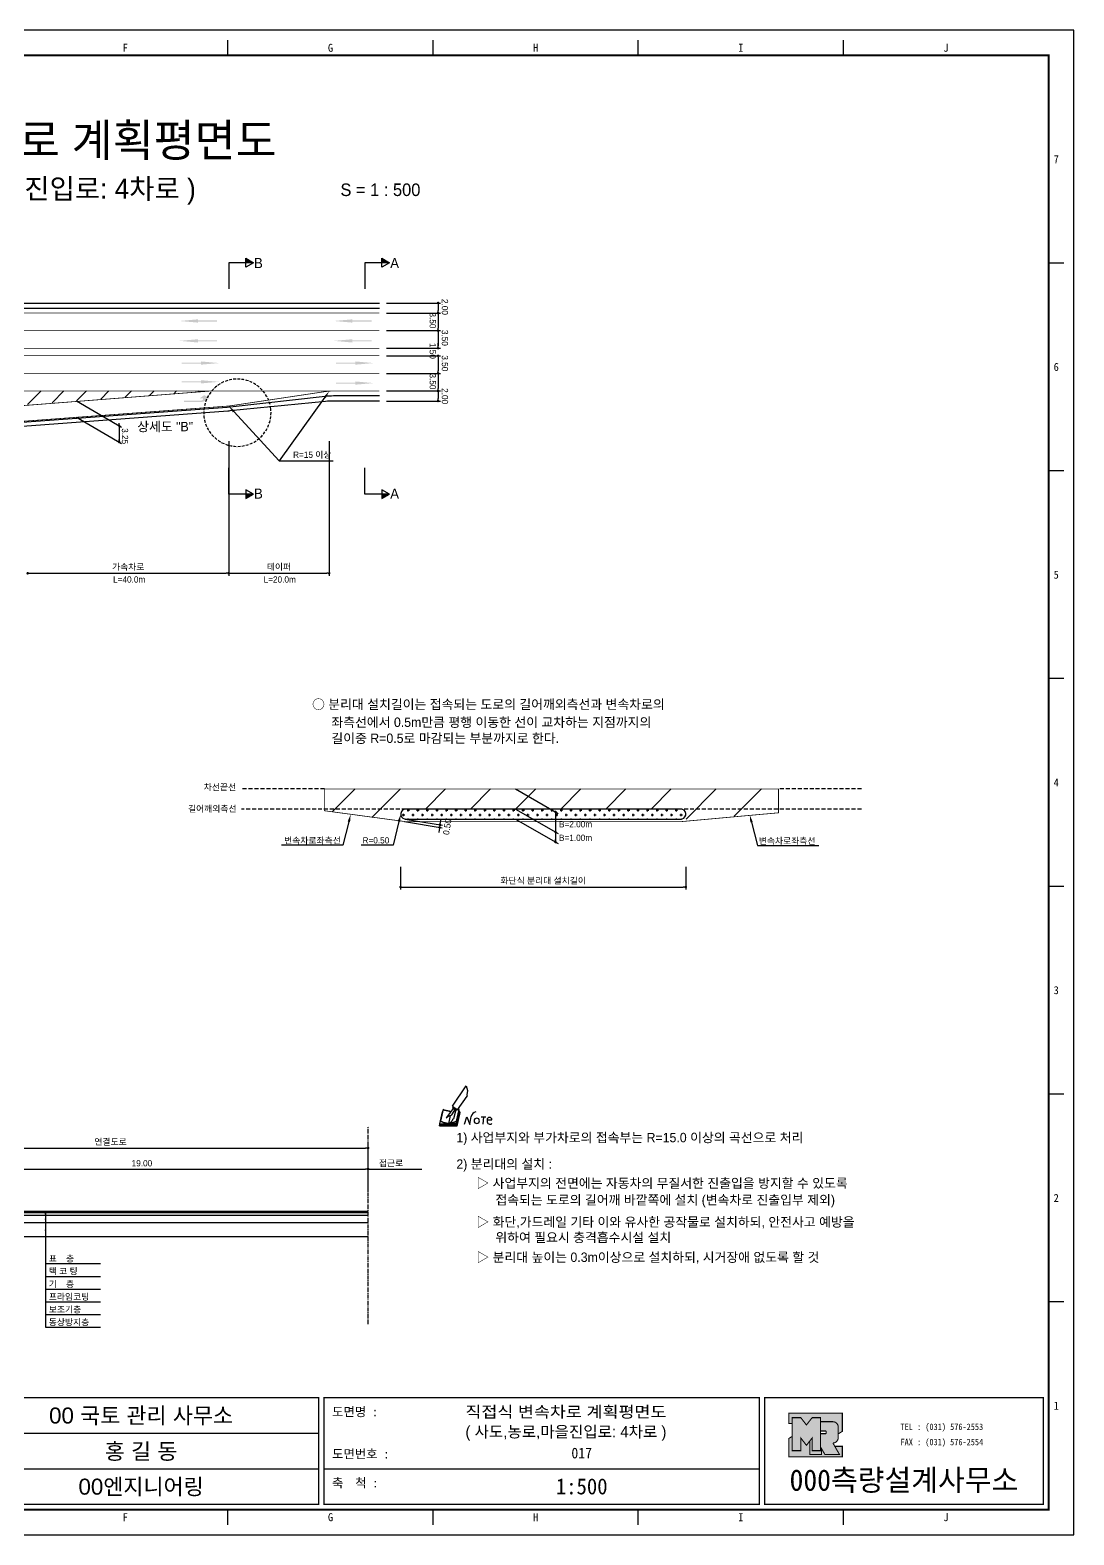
# Model space of a CAD drawing. Header units: millimetres. Extents: x 462 to 886, y -8 to 291.
# Drawn here: x 678 to 885.7, y -8.2 to 291.2 of the extents above; entities that cross this region are included whole.
import ezdxf
from ezdxf.enums import TextEntityAlignment as Align

# ---------------------------------------------------------------- set-up
doc = ezdxf.new("R2010")
doc.units = ezdxf.units.MM
doc.header["$LTSCALE"] = 0.25
doc.linetypes.add('CENTER', pattern=[50.8, 31.75, -6.35, 6.35, -6.35])
doc.linetypes.add('HIDDEN', pattern=[9.525, 6.35, -3.175])
for name, color, linetype in [('CC-GSTR-0004', 4, 'Continuous'), ('CM-LANE-0030', 30, 'Continuous'), ('CZ-DIMT-0002', 7, 'Continuous'), ('CZ-LIN1-0007', 7, 'Continuous'), ('CZ-LIN2-0003', 3, 'Continuous'), ('CZ-LINE-0001', 7, 'Continuous'), ('CZ-TEXT-BOX0', 7, 'Continuous'), ('TITLE', 7, 'Continuous')]:
    doc.layers.add(name, color=color, linetype=linetype)
doc.styles.add('견고딕', font='arial.ttf')
doc.styles.add('돋움', font='')
doc.styles.add('돋음체', font='')
doc.styles.get('돋움').set_extended_font_data('Dotum')
doc.styles.get('돋음체').set_extended_font_data('DotumChe')

# ---------------------------------------------------------------- blocks, each defined once
blk = doc.blocks.new('note')
for p, q in [((0.85, 3.5), (3.53, 7.57)), ((3.53, 7.57), (3.8, 6.64)), ((3.8, 6.64), (3.69, 5.72)), ((1, 3.1), (0.75, 2.77)), ((0.85, 3.5), (1.8, 2.79)), ((1, 3.4), (0.85, 3.21)), ((0.85, 3.21), (1.52, 2.71)), ((1.8, 2.79), (3.74, 5.46)), ((3.69, 5.72), (3.74, 5.46)), ((-1.24, 2.36), (-1.77, 0)), ((-1.77, 0), (1.77, 0)), ((-1.77, 0), (-1.77, -0.3)), ((-1.53, 0.52), (-1.55, 0.54)), ((-1.01, 2.9), (-1.53, 0.52)), ((-1.48, 0.48), (-1.53, 0.52)), ((-1.43, 0.44), (-1.48, 0.48)), ((-1.38, 0.41), (-1.43, 0.44)), ((-1.33, 0.4), (-1.38, 0.41)), ((-1.27, 0.37), (-1.33, 0.4)), ((-1.22, 0.35), (-1.27, 0.37)), ((-1.13, 2.36), (-1.24, 2.36)), ((-1.17, 0.33), (-1.22, 0.35)), ((-1.12, 0.32), (-1.17, 0.33)), ((-1.02, 0.25), (-1.12, 0.32)), ((-0.97, 0.22), (-1.02, 0.25)), ((-1, 2.9), (-1.01, 2.9)), ((-0.98, 2.85), (-1, 2.9)), ((-0.95, 2.8), (-0.98, 2.85)), ((-0.93, 0.21), (-0.97, 0.22)), ((-0.9, 2.75), (-0.95, 2.8)), ((-0.88, 0.19), (-0.93, 0.21)), ((-0.85, 2.72), (-0.9, 2.75)), ((-0.8, 0.18), (-0.88, 0.19)), ((-0.79, 2.69), (-0.85, 2.72)), ((-0.75, 0.17), (-0.8, 0.18)), ((-0.74, 2.68), (-0.79, 2.69)), ((-0.7, 0.16), (-0.75, 0.17)), ((-0.69, 2.65), (-0.74, 2.68)), ((-0.64, 0.15), (-0.7, 0.16)), ((-0.64, 2.65), (-0.69, 2.65)), ((-0.59, 2.63), (-0.64, 2.65)), ((-0.58, 0.14), (-0.64, 0.15)), ((-0.54, 2.62), (-0.59, 2.63)), ((-0.53, 0.13), (-0.58, 0.14)), ((-0.48, 2.61), (-0.54, 2.62)), ((-0.48, 0.12), (-0.53, 0.13)), ((-0.43, 2.61), (-0.48, 2.61)), ((-0.43, 0.11), (-0.48, 0.12)), ((0.75, 2.77), (-0.46, 1.16)), ((0.37, 2.24), (-0.46, 1.16)), ((-0.46, 1.16), (-0.08, 1.47)), ((-0.38, 2.59), (-0.43, 2.61)), ((-0.38, 0.08), (-0.43, 0.11)), ((-0.33, 2.59), (-0.38, 2.59)), ((-0.29, 0.06), (-0.38, 0.08)), ((-0.27, 2.58), (-0.33, 2.59)), ((-0.23, 0.05), (-0.29, 0.06)), ((-0.22, 2.57), (-0.27, 2.58)), ((-0.16, 0.04), (-0.23, 0.05)), ((-0.17, 2.56), (-0.22, 2.57)), ((-0.12, 2.55), (-0.17, 2.56)), ((-0.11, 0.03), (-0.16, 0.04)), ((-0.07, 2.53), (-0.12, 2.55)), ((-0.04, 0.02), (-0.11, 0.03)), ((-0.08, 1.47), (0.72, 1.75)), ((-0.01, 2.51), (-0.07, 2.53)), ((-0.05, -0.3), (-0.05, 0)), ((0, 0), (-0.04, 0.02)), ((0.04, 2.5), (-0.01, 2.51)), ((0.37, 1.63), (0, 0)), ((0, 0), (1.6, 0.53)), ((0, 0), (1.65, 0.18)), ((0, 0.01), (0.06, 0.04)), ((0, -0.3), (0, 0)), ((0.09, 2.48), (0.04, 2.5)), ((0.05, -0.3), (0.05, 0)), ((0.06, 0.04), (0.11, 0.07)), ((0.14, 2.48), (0.09, 2.48)), ((0.11, 0.07), (0.16, 0.09)), ((0.2, 2.47), (0.14, 2.48)), ((0.16, 0.09), (0.21, 0.12)), ((0.26, 2.43), (0.18, 2.46)), ((0.21, 0.12), (0.27, 0.14)), ((0.34, 2.4), (0.26, 2.43)), ((0.27, 0.14), (0.36, 0.19)), ((0.45, 2.37), (0.34, 2.4)), ((0.36, 0.19), (0.41, 0.22)), ((0.41, 0.22), (0.46, 0.27)), ((0.46, 0.27), (0.51, 0.3)), ((0.51, 0.3), (0.56, 0.34)), ((0.56, 0.34), (0.6, 0.4)), ((0.6, 0.4), (0.64, 0.45)), ((0.64, 0.45), (0.67, 0.51)), ((0.67, 0.51), (0.74, 0.58)), ((0.72, 1.75), (1.16, 2.53)), ((0.74, 0.58), (0.79, 0.63)), ((0.79, 0.63), (0.83, 0.68)), ((0.83, 0.68), (0.86, 0.73)), ((0.86, 0.73), (0.89, 0.79)), ((0.89, 0.84), (0.92, 0.89)), ((0.89, 0.79), (0.89, 0.84)), ((0.92, 0.89), (0.96, 0.95)), ((0.96, 0.95), (1.01, 0.97)), ((1.47, 2.74), (1.01, 0.97)), ((1.16, 2.53), (1.37, 2.82)), ((2.13, 2.84), (1.44, 2.63)), ((1.52, 2.71), (1.66, 2.9)), ((1.6, 0.53), (2.13, 2.84)), ((1.65, 0.18), (2.19, 2.48)), ((1.77, 0), (2.3, 2.36)), ((1.77, -0.3), (2.3, 2.07)), ((1.77, -0.38), (2.3, 1.99)), ((1.77, -0.44), (2.3, 1.93)), ((1.77, 0), (1.77, -0.3)), ((2.19, 2.48), (2.04, 2.47)), ((2.3, 2.36), (2.16, 2.36)), ((2.3, 2.36), (2.3, 2.07)), ((3.21, -0.08), (3.68, 1.4)), ((3.68, 1.4), (4.26, -0.14)), ((4.26, -0.14), (4.56, 1.44)), ((6.55, 1.34), (7.46, 1.34)), ((7.01, 1.34), (6.87, -0.11)), ((7.71, 0.77), (7.71, 0.55)), ((7.71, 0.77), (8.67, 0.77)), ((-1.77, -0.3), (1.77, -0.3)), ((-1.77, -0.43), (-1.77, -0.3)), ((-1.77, -0.37), (1.77, -0.37)), ((-1.77, -0.43), (1.77, -0.43))]:
    blk.add_line(p, q)
for centre, major_axis, start_param, end_param in [((0.4, 2.31), (0.0702, 0.0702), 3.283946, 6.425539), ((5.68, 1.23), (-0.806, 0.806), -0.591174, 0.597824), ((5.66, 0.58), (-0.378, 0.378), 3.926991, 10.210176), ((8.3, 0.49), (0.422, 0.422), 2.265602, 4.634911), ((8.19, 0.77), (-0.342, 0.342), 3.926991, 7.068583)]:
    blk.add_ellipse(centre, major_axis=major_axis, ratio=1, start_param=start_param, end_param=end_param)
blk = doc.blocks.new('_Dot')
at = {"color": 0, "linetype": 'ByBlock', "lineweight": -2}
blk.add_line((-0.5, 0), (-1, 0), dxfattribs=at)
at = {"color": 0, "linetype": 'ByBlock', "const_width": 0.5}
blk.add_lwpolyline([(-0.25, 0, 1), (0.25, 0, 1)], format="xyb", close=True, dxfattribs=at)

msp = doc.modelspace()

# ---------------------------------------------------------------- hatches: boundary and pattern name
at = {"layer": 'CM-LANE-0030'}
h = msp.add_hatch(dxfattribs=at)
h.set_pattern_fill('ANSI31', color=256, style=0)
h.set_pattern_definition([(45, (-527.1032, 444.4617), (-2.245064, 2.245064), [])])
h.paths.add_polyline_path([(672.18, 217.41, -0.868933), (672.31, 216.43, 0.000934), (672.25, 216.41), (674.49, 216.41, -0.023202), (676.17, 216.61), (714, 219.41), (621.48, 219.41), (641.95, 216.49, -0.007729), (642.51, 216.41), (644.75, 216.41, 0.000934), (644.68, 216.43, -0.868933), (644.82, 217.41)])
at = {"layer": 'CZ-LIN1-0007'}
for points in [[(711.37, 233.66), (711.37, 233.44), (715.19, 233.44), (715.19, 233.23), (711.37, 233.23), (711.37, 233.01), (707.72, 233.33)], [(742.09, 233.66), (742.09, 233.44), (745.92, 233.44), (745.92, 233.23), (742.09, 233.23), (742.09, 233.01), (738.44, 233.33)], [(711.37, 229.7), (711.37, 229.48), (715.19, 229.48), (715.19, 229.27), (711.37, 229.27), (711.37, 229.05), (707.72, 229.38)], [(742.09, 229.7), (742.09, 229.48), (745.92, 229.48), (745.92, 229.27), (742.09, 229.27), (742.09, 229.05), (738.44, 229.38)], [(711.98, 225.28), (711.98, 225.07), (708.15, 225.07), (708.15, 224.85), (711.98, 224.85), (711.98, 224.64), (715.63, 224.96)], [(742.7, 225.28), (742.7, 225.07), (738.88, 225.07), (738.88, 224.85), (742.7, 224.85), (742.7, 224.64), (746.35, 224.96)], [(711.98, 221.55), (711.98, 221.34), (708.15, 221.34), (708.15, 221.12), (711.98, 221.12), (711.98, 220.91), (715.63, 221.23)], [(712.16, 217.23, 0.267976), (713.19, 217.92), (713.81, 217.92), (712.64, 218.58), (711.7, 217.93), (712.39, 217.92, -0.504994), (712.08, 217.51), (708.62, 217.49), (708.62, 217.21)], [(742.7, 221.3), (742.7, 221.09), (738.88, 221.09), (738.88, 220.88), (742.7, 220.87), (742.7, 220.66), (746.35, 220.98)]]:
    msp.add_hatch(color=256, dxfattribs=at).paths.add_polyline_path(points)
at = {"layer": 'CZ-LIN2-0003'}
h = msp.add_hatch(dxfattribs=at)
h.set_pattern_fill('CROSS', color=256, scale=0.15, style=0)
h.set_pattern_definition([(0, (-1591.1101, 590.3459), (0.9525, 0.9525), [0.47625, -1.42875]), (90, (-1590.8719, 590.1078), (-0.9525, 0.9525), [0.47625, -1.42875])])
h.paths.add_polyline_path([(752.73, 136.24, 0.868933), (752.46, 134.28, -0.000934), (752.59, 134.24), (807.59, 134.24, -0.000934), (807.73, 134.28, 0.868933), (807.45, 136.24)])
at = {"layer": 'CZ-LINE-0001'}
for points in [[(720.89, 245.81), (720.89, 244.93), (722.41, 244.93)], [(747.99, 245.81), (747.99, 244.93), (749.51, 244.93)], [(722.41, 198.89), (720.89, 198.89), (720.89, 198.01)], [(749.51, 198.89), (747.99, 198.89), (747.99, 198.01)]]:
    msp.add_hatch(color=256, dxfattribs=at).paths.add_polyline_path(points)
at = {"layer": 'TITLE', "ltscale": 150}
h = msp.add_hatch(color=8, dxfattribs=at)
edge = h.paths.add_edge_path()
edge.add_line((839.6, 16.06), (828.93, 16.06))
edge.add_line((828.93, 16.06), (828.93, 13.98))
edge.add_line((828.93, 13.98), (829.64, 13.98))
edge.add_line((829.64, 13.98), (829.64, 15.15))
edge.add_line((829.64, 15.15), (831.33, 15.15))
edge.add_line((831.33, 15.15), (832.46, 13.7))
edge.add_line((832.46, 13.7), (833.59, 15.15))
edge.add_line((833.59, 15.15), (835.28, 15.15))
edge.add_line((835.28, 15.15), (835.28, 14.35))
edge.add_line((835.28, 14.35), (837.72, 14.35))
edge.add_arc((837.72, 13.29), 1.07, 0, 90, ccw=False)
edge.add_line((838.78, 13.29), (838.78, 11.92))
edge.add_line((838.78, 11.92), (839.6, 12.43))
edge.add_line((839.6, 12.43), (839.6, 16.06))
h.paths.add_polyline_path([(833.14, 10.53), (832.46, 9.65), (831.33, 11.11), (831.33, 8.59), (829.64, 8.59), (829.64, 11.44), (828.93, 11), (828.93, 7.37), (839.6, 7.37), (839.6, 9.45), (838.1, 9.45), (839.05, 7.8), (836.15, 7.8), (835.45, 9.01), (835.45, 7.8), (833.14, 7.8)])
msp.add_hatch(color=5, dxfattribs=at).paths.add_polyline_path([(835.28, 15.15), (833.59, 15.15), (832.46, 13.7), (831.33, 15.15), (829.64, 15.15), (829.64, 8.59), (831.33, 8.59), (831.33, 11.11), (832.46, 9.65), (833.59, 11.11), (833.59, 8.59), (835.28, 8.59)])
h = msp.add_hatch(color=161, dxfattribs=at)
edge = h.paths.add_edge_path()
edge.add_arc((837.72, 13.29), 1.07, 360, 450)
edge.add_line((837.72, 14.35), (835.28, 14.35))
edge.add_line((835.28, 14.35), (835.28, 12.5))
edge.add_line((835.28, 12.5), (836.27, 12.5))
edge.add_arc((836.27, 12.39), 0.113, 0, 90, ccw=False)
edge.add_line((836.39, 12.39), (836.39, 12.08))
edge.add_arc((836.27, 12.08), 0.113, 270, 360, ccw=False)
edge.add_line((836.27, 11.97), (835.28, 11.97))
edge.add_line((835.28, 11.97), (835.28, 8.59))
edge.add_line((835.28, 8.59), (833.59, 8.59))
edge.add_line((833.59, 8.59), (833.59, 11.11))
edge.add_line((833.59, 11.11), (833.14, 10.53))
edge.add_line((833.14, 10.53), (833.14, 7.8))
edge.add_line((833.14, 7.8), (835.45, 7.8))
edge.add_line((835.45, 7.8), (835.45, 9.01))
edge.add_line((835.45, 9.01), (836.15, 7.8))
edge.add_line((836.15, 7.8), (839.05, 7.8))
edge.add_line((839.05, 7.8), (837.72, 10.11))
edge.add_arc((837.72, 11.18), 1.07, 270, 360)
edge.add_line((838.78, 11.18), (838.78, 13.29))

# ---------------------------------------------------------------- linework, layer by layer
at = {"color": 0, "linetype": 'ByBlock', "lineweight": -2}
for p, q in [((759.15, 236.66), (759.15, 236.41)), ((759.15, 235.16), (759.15, 235.41)), ((759.15, 234.66), (759.15, 234.41)), ((759.15, 231.66), (759.15, 231.91)), ((759.15, 231.16), (759.15, 230.91)), ((759.15, 228.16), (759.15, 228.41)), ((759.15, 228.16), (759.15, 228.41)), ((759.15, 226.16), (759.15, 225.91)), ((759.15, 226.16), (759.15, 225.91)), ((759.15, 223.16), (759.15, 223.41)), ((759.15, 222.66), (759.15, 222.41)), ((759.15, 219.66), (759.15, 219.91)), ((759.15, 219.16), (759.15, 218.91)), ((759.15, 217.66), (759.15, 217.91)), ((695.69, 212.77), (695.69, 213.02)), ((695.69, 212.27), (695.69, 212.02)), ((695.69, 209.52), (695.69, 209.77)), ((782.53, 135.41), (782.53, 135.16)), ((759.43, 132.34), (759.39, 132.1)), ((759.59, 133.33), (759.63, 133.58)), ((782.53, 131.41), (782.53, 131.16)), ((782.53, 129.91), (782.53, 130.16))]:
    msp.add_line(p, q, dxfattribs=at)
at = {"color": 0, "linetype": 'ByBlock', "const_width": 0.25}
for points in [[(759.15, 236.79, 1), (759.15, 237.04, 1)], [(759.15, 235.04, 1), (759.15, 234.79, 1)], [(759.15, 234.79, 1), (759.15, 235.04, 1)], [(759.15, 231.54, 1), (759.15, 231.29, 1)], [(759.15, 231.29, 1), (759.15, 231.54, 1)], [(759.15, 228.04, 1), (759.15, 227.79, 1)], [(759.15, 228.04, 1), (759.15, 227.79, 1)], [(759.15, 226.29, 1), (759.15, 226.54, 1)], [(759.15, 226.29, 1), (759.15, 226.54, 1)], [(759.15, 223.04, 1), (759.15, 222.79, 1)], [(759.15, 222.79, 1), (759.15, 223.04, 1)], [(759.15, 219.29, 1), (759.15, 219.54, 1)], [(759.15, 219.54, 1), (759.15, 219.29, 1)], [(759.15, 217.54, 1), (759.15, 217.29, 1)], [(695.69, 212.65, 1), (695.69, 212.4, 1)], [(695.69, 212.4, 1), (695.69, 212.65, 1)], [(695.69, 209.4, 1), (695.69, 209.15, 1)], [(782.53, 135.53, 1), (782.53, 135.78, 1)], [(759.45, 132.47, 1), (759.49, 132.71, 1)], [(759.57, 133.21, 1), (759.53, 132.96, 1)], [(782.53, 131.53, 1), (782.53, 131.78, 1)], [(782.53, 129.78, 1), (782.53, 129.53, 1)]]:
    msp.add_lwpolyline(points, format="xyb", close=True, dxfattribs=at)
at = {"layer": 'CC-GSTR-0004'}
for points in [[(599.5, 236.91), (747.5, 236.91)], [(599.5, 235.91), (747.5, 235.91)]]:
    msp.add_lwpolyline(points, dxfattribs=at)
for points in [[(747.5, 218.41), (738.34, 218.41, 0.028023), (736.66, 218.32), (736.66, 218.32), (717.78, 216.19), (717.78, 216.19, -0.009556), (717.21, 216.14), (717.21, 216.14), (676.42, 213.12, 0.393044), (662.75, 198.41)], [(747.5, 217.41), (738.25, 217.41, 0.024956), (736.75, 217.34), (717.69, 215.43, -0.006491), (717.3, 215.39), (676.48, 212.37, 0.393052), (663.5, 198.41)]]:
    msp.add_lwpolyline(points, format="xyb", dxfattribs=at)
at = {"layer": 'CM-LANE-0030'}
for p, q in [((738.1, 135.68), (742.67, 140.24)), ((745.96, 134.56), (751.65, 140.24)), ((756.63, 136.24), (760.63, 140.24)), ((765.61, 136.24), (769.61, 140.24)), ((774.59, 136.24), (778.59, 140.24)), ((783.57, 136.24), (787.57, 140.24)), ((792.55, 136.24), (796.55, 140.24)), ((801.53, 136.24), (805.53, 140.24)), ((808.51, 134.24), (814.51, 140.24)), ((818.09, 134.84), (823.49, 140.24))]:
    msp.add_line(p, q, dxfattribs=at)
at = {"layer": 'CM-LANE-0030', "const_width": 0.15}
for points in [[(599.5, 227.91), (747.5, 227.91)], [(599.5, 226.41), (747.5, 226.41)]]:
    msp.add_lwpolyline(points, dxfattribs=at)
msp.add_lwpolyline([(672.25, 216.16), (644.75, 216.16, 0.007729), (644.75, 216.16), (621.48, 219.41), (714, 219.41), (672.25, 216.16, 0.022569)], format="xyb", close=True, dxfattribs=at)
at = {"layer": 'CM-LANE-0030', "color": 30, "const_width": 0.15}
msp.add_lwpolyline([(826.9, 140.24), (826.9, 135.49), (807.59, 133.74, 0.022569), (807.59, 133.74), (752.59, 133.74, 0.006704), (752.59, 133.74), (736.54, 135.9), (736.54, 140.24)], format="xyb", close=True, dxfattribs=at)
at = {"layer": 'CZ-LIN1-0007', "const_width": 0.15}
msp.add_lwpolyline([(599.5, 234.91), (747.5, 234.91)], dxfattribs=at)
at = {"layer": 'CZ-LIN1-0007', "linetype": 'HIDDEN', "const_width": 0.15}
for points in [[(599.5, 231.41), (747.5, 231.41)], [(599.5, 222.91), (747.5, 222.91)], [(714, 219.41), (738.62, 219.41)]]:
    msp.add_lwpolyline(points, dxfattribs=at)
at = {"layer": 'CZ-LIN1-0007', "const_width": 0.15}
msp.add_lwpolyline([(747.5, 219.41), (738.62, 219.41, 0.03724), (736.39, 219.24), (736.39, 219.24), (718.05, 216.49), (718.05, 216.49, -0.018764), (716.94, 216.37), (716.94, 216.37), (676.41, 213.37, 0.393042), (662.5, 198.41)], format="xyb", dxfattribs=at)
at = {"layer": 'CZ-LIN2-0003'}
for p, q in [((642.73, 53.96), (745.23, 53.96)), ((655.23, 56.21), (745.23, 56.21)), ((655.23, 55.96), (745.23, 55.96)), ((655.23, 55.46), (745.23, 55.46)), ((642.73, 51.21), (745.23, 51.21))]:
    msp.add_line(p, q, dxfattribs=at)
msp.add_lwpolyline([(807.59, 134.24, -0.000934), (807.73, 134.28, 0.868933), (807.45, 136.24), (752.73, 136.24, 0.868933), (752.46, 134.28, -0.000934), (752.59, 134.24)], format="xyb", close=True, dxfattribs=at)
at = {"layer": 'CZ-LINE-0001'}
for p, q in [((720.89, 244.05), (720.89, 245.81)), ((720.89, 245.81), (722.41, 244.93)), ((747.99, 244.05), (747.99, 245.81)), ((747.99, 245.81), (749.51, 244.93)), ((722.41, 244.93), (717.5, 244.93)), ((717.5, 244.93), (717.5, 239.7)), ((722.41, 244.93), (720.89, 244.05)), ((749.51, 244.93), (744.6, 244.93)), ((744.6, 244.93), (744.6, 239.7)), ((749.51, 244.93), (747.99, 244.05)), ((748.92, 236.91), (759.65, 236.91)), ((748.92, 234.91), (759.65, 234.91)), ((748.92, 234.91), (759.65, 234.91)), ((759.15, 236.41), (759.15, 235.41)), ((759.15, 234.41), (759.15, 231.91)), ((748.92, 231.41), (759.65, 231.41)), ((748.92, 231.41), (759.65, 231.41)), ((759.15, 230.91), (759.15, 228.41)), ((748.92, 227.91), (759.65, 227.91)), ((748.92, 227.91), (759.65, 227.91)), ((759.15, 228.41), (759.15, 228.91)), ((748.92, 226.41), (759.65, 226.41)), ((748.92, 226.41), (759.65, 226.41)), ((759.15, 225.91), (759.15, 223.41)), ((759.15, 225.91), (759.15, 225.41)), ((748.92, 222.91), (759.65, 222.91)), ((748.92, 222.91), (759.65, 222.91)), ((759.15, 222.41), (759.15, 219.91)), ((748.92, 219.41), (759.65, 219.41)), ((748.92, 219.41), (759.65, 219.41)), ((759.15, 218.91), (759.15, 217.91)), ((687.19, 217.43), (696.19, 212.23)), ((748.92, 217.41), (759.65, 217.41)), ((687.19, 214.18), (696.19, 208.98)), ((695.69, 212.02), (695.69, 209.02)), ((717.5, 209.42), (717.5, 182.64)), ((717.5, 209.42), (717.5, 182.64)), ((737.5, 209.42), (737.5, 182.64)), ((717.5, 198.89), (717.5, 204.12)), ((727.52, 205.48), (738.3, 205.48)), ((744.6, 198.89), (744.6, 204.12)), ((722.41, 198.89), (717.5, 198.89)), ((722.41, 198.89), (720.89, 199.77)), ((720.89, 199.77), (720.89, 198.01)), ((720.89, 198.01), (722.41, 198.89)), ((749.51, 198.89), (744.6, 198.89)), ((749.51, 198.89), (747.99, 199.77)), ((747.99, 199.77), (747.99, 198.01)), ((747.99, 198.01), (749.51, 198.89)), ((678, 183.14), (717, 183.14)), ((718, 183.14), (737, 183.14)), ((774.59, 140.24), (783.03, 135.37)), ((774.59, 136.24), (783.03, 131.37)), ((782.53, 135.66), (782.53, 129.66)), ((752.51, 133.75), (759.96, 132.51)), ((752.59, 134.24), (760.04, 133)), ((759.39, 132.1), (759.3, 131.6)), ((759.63, 133.58), (759.71, 134.07)), ((774.59, 134.24), (783.03, 129.37)), ((751.69, 124.76), (751.69, 120.22)), ((808.45, 124.76), (808.45, 120.22)), ((752.19, 120.72), (807.95, 120.72)), ((745.23, 65.12), (745.23, 69.29)), ((643.23, 68.79), (744.73, 68.79)), ((655.73, 64.62), (744.73, 64.62)), ((745.23, 60.07), (745.23, 65.12)), ((745.23, 64.62), (755.95, 64.62)), ((681.05, 56.21), (681.05, 33.13)), ((681.05, 45.79), (691.98, 45.79)), ((681.05, 43.26), (691.98, 43.26)), ((681.05, 40.72), (691.98, 40.72)), ((681.05, 38.19), (691.98, 38.19)), ((681.05, 35.66), (691.98, 35.66)), ((681.05, 33.13), (691.98, 33.13))]:
    msp.add_line(p, q, dxfattribs=at)
at = {"layer": 'CZ-LINE-0001', "linetype": 'HIDDEN', "ltscale": 0.35}
msp.add_line((725.87, 215.87), (725.87, 215.87), dxfattribs=at)
at = {"layer": 'CZ-LINE-0001', "linetype": 'HIDDEN', "ltscale": 0.5}
for p, q in [((736.54, 140.24), (720.02, 140.24)), ((843.42, 140.24), (826.9, 140.24)), ((752.73, 136.24), (720.02, 136.24)), ((843.42, 136.24), (807.45, 136.24))]:
    msp.add_line(p, q, dxfattribs=at)
at = {"layer": 'CZ-LINE-0001', "linetype": 'CENTER', "ltscale": 0.1}
msp.add_line((745.23, 33.75), (745.23, 73.13), dxfattribs=at)
at = {"layer": 'CZ-LINE-0001'}
for points in [[(736.63, 218.15), (727.52, 205.48)], [(718.51, 215.32), (727.52, 205.48)], [(741.41, 133.71), (740.23, 129.04), (728, 129.04)], [(751.37, 133.74), (750.19, 129.08), (743.85, 129.08)]]:
    msp.add_lwpolyline(points, dxfattribs=at)
at = {"layer": 'CZ-LINE-0001', "extrusion": (0, 0, -1)}
msp.add_lwpolyline([(-821.53, 133.62), (-822.71, 128.95), (-834.93, 128.95)], dxfattribs=at)
at = {"layer": 'CZ-LINE-0001', "linetype": 'HIDDEN', "ltscale": 0.35}
msp.add_arc((719.22, 215.08), 6.7, 6.7667, 6.749, dxfattribs=at)
at = {"layer": 'CZ-LINE-0001', "linetype": 'ByBlock'}
for centre, start, end in [((681.05, 56.15), 0, 180), ((681.05, 56.15), 0, 180), ((681.05, 56.15), 180, 0), ((681.05, 56.15), 180, 0), ((681.05, 55.95), 0, 180), ((681.05, 55.95), 0, 180), ((681.05, 55.95), 180, 0), ((681.05, 55.95), 180, 0), ((681.05, 55.71), 0, 180), ((681.05, 55.71), 0, 180), ((681.05, 55.71), 180, 0), ((681.05, 55.71), 180, 0), ((681.04, 55.46), 0, 180), ((681.04, 55.46), 0, 180), ((681.04, 55.46), 180, 0), ((681.04, 55.46), 180, 0), ((681.04, 54.67), 0, 180), ((681.04, 54.67), 0, 180), ((681.04, 54.67), 180, 0), ((681.04, 54.67), 180, 0), ((681.04, 52.43), 0, 180), ((681.04, 52.43), 0, 180), ((681.04, 52.43), 180, 0), ((681.04, 52.43), 180, 0)]:
    msp.add_arc(centre, 0.0625, start, end, dxfattribs=at)
at = {"layer": 'CZ-LINE-0001'}
for points in [[(736.42, 218.3), (737.5, 219.37), (736.83, 218)], [(718.33, 215.15), (717.5, 216.42), (718.69, 215.48)], [(741.16, 133.77), (741.77, 135.16), (741.65, 133.65)], [(751.12, 133.81), (751.73, 135.2), (751.61, 133.68)]]:
    msp.add_solid(points, dxfattribs=at)
at = {"layer": 'CZ-LINE-0001', "extrusion": (0, 0, -1)}
msp.add_solid([(-821.77, 133.68), (-821.17, 135.07), (-821.29, 133.55)], dxfattribs=at)
at = {"layer": 'TITLE', "color": 7, "linetype": 'Continuous'}
for p, q in [((717.35, 286.16), (717.35, 289.19)), ((758.17, 286.16), (758.17, 289.19)), ((799, 286.16), (799, 289.19)), ((839.82, 286.16), (839.82, 289.19)), ((883.67, 244.84), (880.65, 244.84)), ((883.67, 203.51), (880.65, 203.51)), ((883.67, 162.18), (880.65, 162.18)), ((883.67, 120.85), (880.65, 120.85)), ((883.67, 79.52), (880.65, 79.52)), ((883.67, 38.19), (880.65, 38.19)), ((717.35, -6.16), (717.35, -3.14)), ((758.17, -6.16), (758.17, -3.14)), ((799, -6.16), (799, -3.14)), ((839.82, -6.16), (839.82, -3.14))]:
    msp.add_line(p, q, dxfattribs=at)
at = {"layer": 'TITLE', "ltscale": 150}
for p, q in [((648.8, 12.07), (735.41, 12.07)), ((648.8, 5), (735.41, 5)), ((736.47, 5), (823.08, 5))]:
    msp.add_line(p, q, dxfattribs=at)
at = {"layer": 'TITLE'}
msp.add_line((880.76, -3.14), (471.9, -3.14), dxfattribs=at)
msp.add_lwpolyline([(462.32, -8.17), (885.68, -8.17), (885.68, 291.2), (462.32, 291.2)], close=True, dxfattribs=at)
at = {"layer": 'TITLE', "linetype": 'Continuous', "const_width": 0.403}
msp.add_lwpolyline([(472.4, -3.14), (472.4, 286.16), (880.65, 286.16), (880.65, -3.14)], close=True, dxfattribs=at)
at = {"layer": 'TITLE', "ltscale": 150}
for points, const_width in [([(735.41, -2.08), (648.8, -2.08), (648.8, 19.14), (735.41, 19.14)], 0.265), ([(736.47, 19.14), (823.08, 19.14), (823.08, -2.08), (736.47, -2.08)], 0.265), ([(879.58, 19.14), (879.58, -2.08), (824.14, -2.08), (824.14, 19.14), (879.58, 19.14)], 0.265), ([(835.28, 15.15), (833.59, 15.15), (832.46, 13.7), (831.33, 15.15), (829.64, 15.15), (829.64, 8.59), (831.33, 8.59), (831.33, 11.11), (832.46, 9.65), (833.59, 11.11), (833.59, 8.59), (835.28, 8.59)], 0.212), ([(833.14, 10.53), (832.46, 9.65), (831.33, 11.11), (831.33, 8.59), (829.64, 8.59), (829.64, 11.44), (828.93, 11), (828.93, 7.37), (839.6, 7.37), (839.6, 9.45), (838.1, 9.45), (839.05, 7.8), (836.15, 7.8), (835.45, 9.01), (835.45, 7.8), (833.14, 7.8)], 0.212)]:
    msp.add_lwpolyline(points, close=True, dxfattribs=dict(at, const_width=const_width))
at = {"layer": 'TITLE', "ltscale": 150, "const_width": 0.212}
for points in [[(839.6, 16.06), (828.93, 16.06), (828.93, 13.98), (829.64, 13.98), (829.64, 15.15), (831.33, 15.15), (832.46, 13.7), (833.59, 15.15), (835.28, 15.15), (835.28, 14.35), (837.72, 14.35, -0.414214), (838.78, 13.29), (838.78, 11.92), (839.6, 12.43)], [(838.78, 13.29, 0.414214), (837.72, 14.35), (835.28, 14.35), (835.28, 12.5), (836.27, 12.5, -0.414214), (836.39, 12.39), (836.39, 12.08, -0.414214), (836.27, 11.97), (835.28, 11.97), (835.28, 8.59), (833.59, 8.59), (833.59, 11.11), (833.14, 10.53), (833.14, 7.8), (835.45, 7.8), (835.45, 9.01), (836.15, 7.8), (839.05, 7.8), (837.72, 10.11, 0.414214), (838.78, 11.18)]]:
    msp.add_lwpolyline(points, format="xyb", close=True, dxfattribs=at)

# ---------------------------------------------------------------- block references
at = {"layer": 'CZ-LINE-0001', "xscale": 0.5, "yscale": 0.5, "zscale": 0.5, "rotation": 180}
for p in [(677.5, 183.14), (717.5, 183.14), (751.69, 120.72)]:
    msp.add_blockref('_Dot', p, dxfattribs=at)
at = {"layer": 'CZ-LINE-0001', "xscale": 0.5, "yscale": 0.5, "zscale": 0.5}
for p in [(717.5, 183.14), (737.5, 183.14), (808.45, 120.72), (745.23, 68.79), (745.23, 64.62)]:
    msp.add_blockref('_Dot', p, dxfattribs=at)
at = {"layer": 'CZ-TEXT-BOX0'}
msp.add_blockref('note', (761.2, 73.63), dxfattribs=at)

# ---------------------------------------------------------------- texts
at = {"layer": 'CZ-DIMT-0002', "style": '돋움'}
for s, height, p in [('B', 2, (723.41, 244.86)), ('A', 2, (750.51, 244.86)), ('상세도 "B"', 1.875, (704.85, 212.33)), ('R=15 이상', 1.25, (734.12, 206.73)), ('B', 2, (723.41, 198.99)), ('A', 2, (750.51, 198.99)), ('L=40.0m', 1.25, (697.7, 181.91)), ('L=20.0m', 1.25, (727.65, 181.91)), ('차선끝선', 1.25, (715.75, 140.58))]:
    msp.add_text(s, height=height, dxfattribs=at).set_placement(p, align=Align.MIDDLE_CENTER)
for s, p in [('2.00', (759.9, 237.72)), ('3.50', (757.47, 235.03)), ('3.50', (759.9, 231.56)), ('1.50', (757.47, 228.97)), ('3.50', (759.9, 226.5)), ('3.50', (757.47, 222.89)), ('2.00', (759.9, 219.97))]:
    msp.add_text(s, height=1.25, rotation=270, dxfattribs=at).set_placement(p)
for s, p in [('○ 분리대 설치길이는 접속되는 도로의 길어깨외측선과 변속차로의', (734.08, 157.07)), ('좌측선에서 0.5m만큼 평행 이동한 선이 교차하는 지점까지의', (737.93, 153.51)), ('길이중 R=0.5로 마감되는 부분까지로 한다.', (737.93, 150.32)), ('1) 사업부지와 부가차로의 접속부는 R=15.0 이상의 곡선으로 처리', (762.8, 70.88)), ('2) 분리대의 설치 :', (762.8, 65.61)), ('▷ 사업부지의 전면에는 자동차의 무질서한 진출입을 방지할 수 있도록', (766.78, 61.81)), ('접속되는 도로의 길어깨 바깥쪽에 설치 (변속차로 진출입부 제외)', (770.56, 58.48)), ('▷ 화단,가드레일 기타 이와 유사한 공작물로 설치하되, 안전사고 예방을', (766.78, 54.08)), ('위하여 필요시 충격흡수시설 설치', (770.56, 51.01)), ('▷ 분리대 높이는 0.3m이상으로 설치하되, 시거장애 없도록 할 것', (766.78, 47.07))]:
    msp.add_text(s, height=1.875, dxfattribs=at).set_placement(p, align=Align.MIDDLE_LEFT)
for s, p in [('길어깨외측선', (709.4, 135.67)), ('B=2.00m', (783.22, 132.6)), ('변속차로좌측선', (728.53, 129.35)), ('R=0.50', (744.13, 129.39)), ('B=1.00m', (783.22, 129.89)), ('변속차로좌측선', (822.98, 129.26)), ('접근로', (747.39, 65.15)), ('표    층', (681.7, 46.18)), ('택 코 팅', (681.7, 43.65)), ('기    층', (681.7, 41.11)), ('프라임코팅', (681.7, 38.58)), ('보조기층', (681.7, 36.05)), ('동상방지층', (681.7, 33.52))]:
    msp.add_text(s, height=1.25, dxfattribs=at).set_placement(p)
at = {"layer": 'CZ-DIMT-0002', "char_height": 1.25, "attachment_point": 5, "style": '돋움'}
for s, insert, rotation in [('3.25', (696.85, 210.42), 270), ('\\A1;0.50', (760.98, 132.68), 80.5236)]:
    msp.add_mtext(s, dxfattribs=dict(at, insert=insert, rotation=rotation))
at = {"layer": 'CZ-LINE-0001', "char_height": 1.25, "attachment_point": 5, "style": '돋움'}
for s, insert in [('\\A1;가속차로', (697.5, 184.34)), ('\\A1;테이퍼', (727.5, 184.34)), ('\\A1;화단식 분리대 설치길이', (780.07, 121.92)), ('\\A1;연결도로', (693.98, 69.98)), ('\\A1;19.00', (700.23, 65.76))]:
    msp.add_mtext(s, dxfattribs=dict(at, insert=insert))
at = {"layer": 'TITLE', "color": 3, "linetype": 'Continuous', "style": '돋음체'}
for s, p in [('F', (696.93, 287.68)), ('G', (737.76, 287.68)), ('H', (778.58, 287.68)), ('I', (819.41, 287.68)), ('J', (860.23, 287.68)), ('7', (882.16, 265.51)), ('6', (882.16, 224.18)), ('5', (882.16, 182.85)), ('4', (882.16, 141.52)), ('3', (882.16, 100.19)), ('2', (882.16, 58.86)), ('1', (882.16, 17.53)), ('F', (696.93, -4.65)), ('G', (737.76, -4.65)), ('H', (778.58, -4.65)), ('I', (819.41, -4.65)), ('J', (860.23, -4.65))]:
    msp.add_text(s, height=1.59, dxfattribs=at).set_placement(p, align=Align.MIDDLE)
at = {"layer": 'TITLE', "style": '돋움'}
for s, height, p in [('직접식 변속차로 계획평면도', 6.5, (675.74, 269.29)), ('( 사도,농로,마을진입로: 4차로 )', 4, (675.78, 259.66))]:
    msp.add_text(s, height=height, dxfattribs=at).set_placement(p, align=Align.MIDDLE_CENTER)
msp.add_text('S = 1 : 500', height=2.5, dxfattribs=at).set_placement((739.73, 259.44), align=Align.MIDDLE_LEFT)
at = {"layer": 'TITLE', "color": 7, "linetype": 'Continuous', "style": '견고딕'}
for s, height, p in [('00 국토 관리 사무소', 3.1832, (700.06, 15.61)), ('홍 길 동', 3.183, (700.06, 8.53)), ('00엔지니어링', 3.183, (700.06, 1.46))]:
    msp.add_text(s, height=height, dxfattribs=at).set_placement(p, align=Align.MIDDLE)
at = {"layer": 'TITLE', "style": '돋음체'}
for s, p in [('도면명 :', (738.06, 15.43)), ('도면번호 :', (738.06, 7.04)), ('축  척 :', (738.06, 1.28))]:
    msp.add_text(s, height=1.804, dxfattribs=at).set_placement(p)
at = {"layer": 'TITLE', "style": '돋움'}
for s, width, p, p2 in [('직접식 변속차로 계획평면도', 1.010039, (764.6, 15.18), (804.6, 15.18)), ('( 사도,농로,마을진입로: 4차로 )', 0.887023, (764.6, 11.23), (804.6, 11.23))]:
    msp.add_text(s, height=2.25, dxfattribs=dict(at, width=width)).set_placement(p, p2, align=Align.FIT)
at = {"layer": 'TITLE', "color": 180, "style": '돋음체'}
for s, p in [('TEL : (031) 576-2553', (851.17, 12.7)), ('FAX : (031) 576-2554', (851.17, 9.67))]:
    msp.add_text(s, height=1.2733, dxfattribs=at).set_placement(p)
at = {"layer": 'TITLE', "linetype": 'Continuous', "style": '돋음체'}
for s, height, p in [('017', 2.122, (787.74, 8.1)), ('1:500', 3.183, (787.74, 1.46))]:
    msp.add_text(s, height=height, dxfattribs=at).set_placement(p, align=Align.MIDDLE)
at = {"layer": 'TITLE', "color": 180, "style": '돋음체'}
msp.add_text('000측량설계사무소', height=4.244, dxfattribs=at).set_placement((851.86, 0.61), align=Align.CENTER)

doc.saveas('drawing.dxf')
